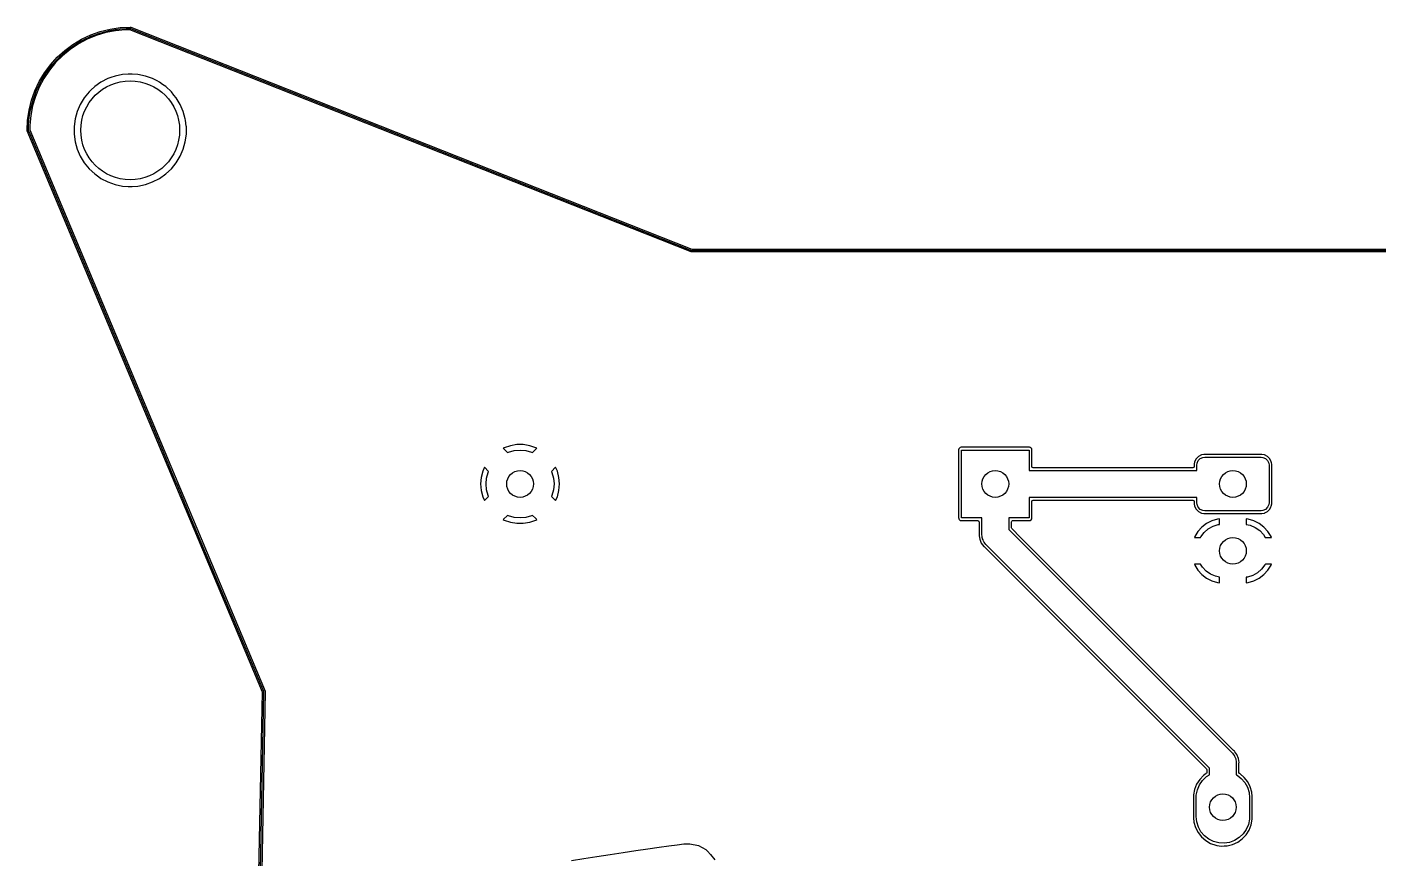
# Model space of a CAD drawing. Extents: x 103 to 225, y -154 to -79.
# Drawn here: x 103.5 to 154, y -109.8 to -78.7 of the extents above; entities that cross this region are included whole.
import ezdxf

# ---------------------------------------------------------------- set-up
doc = ezdxf.new("R2010")
doc.units = 0
doc.layers.add('BLACK', color=7, linetype='CONTINUOUS')

msp = doc.modelspace()

# ---------------------------------------------------------------- linework, layer by layer
at = {"layer": 'BLACK', "linetype": 'CONTINUOUS'}
for p, q in [((105.838, -78.9838), (106.195, -78.8562)), ((106.4, -78.8983), (106.047, -79.0055)), ((106.179, -78.9153), (106.368, -78.8647)), ((106.195, -78.8562), (106.562, -78.7642)), ((106.368, -78.8647), (106.551, -78.8189)), ((106.763, -78.8262), (106.4, -78.8983)), ((106.551, -78.8189), (106.553, -78.8184)), ((106.553, -78.8184), (106.752, -78.787)), ((106.562, -78.7642), (106.937, -78.7086)), ((106.752, -78.787), (106.933, -78.7601)), ((107.13, -78.79), (106.763, -78.8262)), ((106.933, -78.7601), (106.935, -78.7599)), ((106.935, -78.7599), (107.162, -78.748)), ((106.937, -78.7086), (107.315, -78.69)), ((107.305, -78.79), (107.13, -78.79)), ((107.162, -78.748), (107.304, -78.741)), ((107.304, -78.741), (107.325, -78.7444)), ((128.297, -87.0965), (107.305, -78.79)), ((107.315, -78.69), (107.326, -78.6936)), ((107.325, -78.7444), (115.017, -81.7882)), ((107.326, -78.6936), (107.333, -78.6935)), ((107.333, -78.6935), (128.325, -87)), ((104.866, -79.5662), (105.17, -79.3405)), ((105.38, -79.3211), (105.072, -79.5263)), ((105.142, -79.4243), (105.303, -79.3198)), ((105.17, -79.3405), (105.495, -79.1458)), ((105.303, -79.3198), (105.469, -79.2206)), ((105.705, -79.1469), (105.38, -79.3211)), ((105.469, -79.2206), (105.47, -79.2198)), ((105.47, -79.2198), (105.642, -79.1324)), ((105.495, -79.1458), (105.838, -78.9838)), ((105.642, -79.1324), (105.815, -79.0503)), ((106.047, -79.0055), (105.705, -79.1469)), ((105.815, -79.0503), (105.817, -79.0496)), ((105.817, -79.0496), (105.998, -78.9802)), ((105.998, -78.9802), (106.177, -78.9159)), ((106.177, -78.9159), (106.179, -78.9153)), ((104.331, -80.1012), (104.586, -79.8206)), ((104.787, -79.7607), (104.526, -80.0219)), ((104.557, -79.9272), (104.692, -79.7921)), ((104.586, -79.8206), (104.866, -79.5662)), ((104.692, -79.7921), (104.693, -79.7913)), ((104.693, -79.7913), (104.836, -79.6617)), ((105.072, -79.5263), (104.787, -79.7607)), ((104.836, -79.6617), (104.837, -79.6608)), ((104.837, -79.6608), (104.986, -79.5402)), ((104.986, -79.5402), (105.141, -79.4251)), ((105.141, -79.4251), (105.142, -79.4243)), ((103.911, -80.7304), (104.106, -80.4055)), ((104.085, -80.5383), (104.189, -80.3774)), ((104.291, -80.3075), (104.086, -80.6146)), ((104.106, -80.4055), (104.331, -80.1012)), ((104.189, -80.3774), (104.19, -80.3762)), ((104.19, -80.3762), (104.305, -80.2209)), ((104.526, -80.0219), (104.291, -80.3075)), ((104.305, -80.2209), (104.426, -80.072)), ((104.426, -80.072), (104.427, -80.071)), ((104.427, -80.071), (104.556, -79.928)), ((104.556, -79.928), (104.557, -79.9272)), ((103.749, -81.0728), (103.911, -80.7304)), ((103.815, -81.0503), (103.897, -80.8766)), ((103.897, -80.8766), (103.985, -80.7051)), ((104.086, -80.6146), (103.912, -80.9405)), ((103.985, -80.7051), (103.986, -80.7037)), ((103.986, -80.7037), (104.085, -80.5383)), ((105.986, -80.9168), (105.846, -81.0482)), ((106.221, -80.7511), (105.986, -80.9168)), ((105.986, -80.9168), (105.986, -80.9168)), ((106.476, -80.6189), (106.221, -80.7511)), ((106.221, -80.7511), (106.221, -80.7511)), ((106.587, -80.5795), (106.476, -80.6189)), ((106.476, -80.6189), (106.476, -80.6189)), ((106.476, -80.6189), (106.476, -80.6189)), ((106.747, -80.5227), (106.587, -80.5795)), ((107.028, -80.4642), (106.747, -80.5227)), ((107.243, -80.4495), (107.028, -80.4642)), ((107.387, -80.4495), (107.243, -80.4495)), ((107.243, -80.4495), (107.243, -80.4495)), ((107.602, -80.4642), (107.387, -80.4495)), ((107.387, -80.4495), (107.387, -80.4495)), ((107.883, -80.5227), (107.602, -80.4642)), ((108.154, -80.6189), (107.883, -80.5227)), ((107.883, -80.5227), (107.883, -80.5227)), ((107.883, -80.5227), (107.883, -80.5227)), ((108.32, -80.7052), (108.154, -80.6189)), ((108.409, -80.7511), (108.32, -80.7052)), ((108.526, -80.834), (108.409, -80.7511)), ((108.409, -80.7511), (108.409, -80.7511)), ((108.644, -80.9168), (108.526, -80.834)), ((108.854, -81.1129), (108.644, -80.9168)), ((103.529, -81.797), (103.621, -81.4295)), ((103.621, -81.4295), (103.749, -81.0728)), ((103.63, -81.6031), (103.68, -81.4142)), ((103.771, -81.2818), (103.663, -81.6353)), ((103.68, -81.4142), (103.681, -81.4123)), ((103.681, -81.4123), (103.745, -81.2326)), ((103.745, -81.2326), (103.815, -81.0519)), ((103.912, -80.9405), (103.771, -81.2818)), ((103.815, -81.0519), (103.815, -81.0503)), ((105.595, -81.3359), (105.446, -81.5814)), ((105.776, -81.113), (105.595, -81.3359)), ((105.842, -81.0519), (105.776, -81.113)), ((105.776, -81.113), (105.776, -81.113)), ((105.846, -81.0482), (105.842, -81.0519)), ((108.854, -81.113), (108.854, -81.1129)), ((108.951, -81.2326), (108.854, -81.113)), ((108.854, -81.113), (108.854, -81.113)), ((109.035, -81.3359), (108.951, -81.2326)), ((109.184, -81.5814), (109.035, -81.3359)), ((103.474, -82.1717), (103.529, -81.797)), ((103.552, -81.9867), (103.574, -81.8449)), ((103.574, -81.8449), (103.583, -81.7882)), ((103.583, -81.7882), (103.584, -81.7862)), ((103.584, -81.7862), (103.63, -81.6031)), ((103.663, -81.6353), (103.591, -81.9976)), ((105.331, -81.8449), (105.254, -82.1216)), ((105.446, -81.5814), (105.331, -81.8449)), ((109.299, -81.8449), (109.184, -81.5814)), ((109.376, -82.1216), (109.299, -81.8449)), ((115.017, -81.7882), (128.315, -87.0505)), ((103.455, -82.55), (103.474, -82.1717)), ((103.506, -82.5388), (103.513, -82.3976)), ((103.513, -82.3975), (103.525, -82.1702)), ((103.513, -82.3976), (103.513, -82.3975)), ((103.525, -82.1679), (103.552, -81.9867)), ((103.525, -82.1702), (103.525, -82.1679)), ((103.591, -81.9976), (103.555, -82.3653)), ((103.555, -82.3653), (103.555, -82.5399)), ((105.254, -82.1216), (105.215, -82.4063)), ((105.215, -82.4063), (105.215, -82.6937)), ((109.383, -82.1702), (109.376, -82.1216)), ((109.414, -82.3977), (109.383, -82.1702)), ((109.415, -82.4063), (109.414, -82.3977)), ((109.415, -82.6937), (109.415, -82.4063)), ((103.459, -82.5619), (103.455, -82.55)), ((103.459, -82.5693), (103.459, -82.5619)), ((112.265, -103.56), (103.459, -82.5693)), ((103.51, -82.5602), (103.506, -82.5388)), ((103.566, -82.6937), (103.51, -82.5602)), ((103.555, -82.5399), (112.361, -103.531)), ((108.496, -94.4452), (103.566, -82.6937)), ((105.215, -82.6937), (105.254, -82.9784)), ((109.376, -82.9784), (109.415, -82.6937)), ((105.254, -82.9784), (105.331, -83.2551)), ((105.331, -83.2551), (105.446, -83.5186)), ((109.184, -83.5186), (109.299, -83.2551)), ((109.299, -83.2551), (109.376, -82.9784)), ((105.446, -83.5186), (105.595, -83.7641)), ((105.595, -83.7641), (105.595, -83.7641)), ((105.595, -83.7641), (105.776, -83.987)), ((108.854, -83.9871), (109.035, -83.7641)), ((109.035, -83.7641), (109.184, -83.5186)), ((105.776, -83.987), (105.776, -83.987)), ((105.776, -83.987), (105.776, -83.9871)), ((105.776, -83.9871), (105.986, -84.1832)), ((105.986, -84.1832), (106.146, -84.2956)), ((106.146, -84.2956), (106.221, -84.3489)), ((106.221, -84.3489), (106.221, -84.3489)), ((106.221, -84.3489), (106.221, -84.3489)), ((106.221, -84.3489), (106.476, -84.4811)), ((108.154, -84.4811), (108.409, -84.3489)), ((108.409, -84.3489), (108.644, -84.1832)), ((108.644, -84.1832), (108.854, -83.9871)), ((106.476, -84.4811), (106.747, -84.5773)), ((106.747, -84.5773), (106.747, -84.5773)), ((106.747, -84.5773), (106.747, -84.5773)), ((106.747, -84.5773), (107.028, -84.6358)), ((107.028, -84.6358), (107.243, -84.6505)), ((107.243, -84.6505), (107.243, -84.6505)), ((107.243, -84.6505), (107.387, -84.6505)), ((107.387, -84.6505), (107.602, -84.6358)), ((107.602, -84.6358), (107.883, -84.5773)), ((107.883, -84.5773), (108.154, -84.4811)), ((107.883, -84.5773), (107.883, -84.5773)), ((107.883, -84.5773), (107.883, -84.5773)), ((128.306, -87.0963), (128.297, -87.0965)), ((128.315, -87.1), (128.306, -87.0963)), ((128.315, -87.0505), (128.315, -87.0505)), ((128.315, -87.0505), (128.315, -87.0505)), ((128.315, -87.0505), (128.315, -87.0505)), ((128.315, -87.0505), (128.315, -87.0505)), ((128.315, -87.0505), (128.315, -87.0505)), ((128.315, -87.0505), (128.315, -87.0505)), ((128.315, -87.0505), (128.315, -87.0505)), ((128.315, -87.0505), (199.815, -87.0505)), ((199.815, -87.1), (128.315, -87.1)), ((128.325, -87), (199.805, -87)), ((109.025, -95.7061), (108.496, -94.4452)), ((121.307, -94.4272), (121.274, -94.4452)), ((121.274, -94.4452), (121.274, -94.4452)), ((121.274, -94.4452), (121.43, -94.6011)), ((121.538, -94.3481), (121.307, -94.4272)), ((121.466, -94.5846), (121.679, -94.5273)), ((121.778, -94.308), (121.538, -94.3481)), ((121.679, -94.5273), (121.9, -94.508)), ((122.022, -94.308), (121.778, -94.308)), ((121.9, -94.508), (122.121, -94.5273)), ((122.262, -94.3481), (122.022, -94.308)), ((122.121, -94.5273), (122.334, -94.5846)), ((122.493, -94.4272), (122.262, -94.3481)), ((122.37, -94.6011), (122.526, -94.4452)), ((122.526, -94.4452), (122.493, -94.4272)), ((122.493, -94.4272), (122.493, -94.4272)), ((138.315, -94.4688), (138.309, -94.4981)), ((138.309, -94.4981), (138.309, -97.0579)), ((138.338, -94.4355), (138.315, -94.4688)), ((138.315, -94.4688), (138.315, -94.4688)), ((138.371, -94.4133), (138.338, -94.4355)), ((138.4, -94.4075), (138.371, -94.4133)), ((138.371, -94.4133), (138.371, -94.4133)), ((138.371, -94.4133), (138.371, -94.4133)), ((138.371, -94.4133), (138.371, -94.4133)), ((140.96, -94.4075), (138.4, -94.4075)), ((138.4, -94.4075), (138.4, -94.4075)), ((138.4, -94.4075), (138.4, -94.4075)), ((138.41, -97.048), (138.41, -94.508)), ((138.41, -94.508), (140.95, -94.508)), ((140.95, -94.508), (140.95, -95.278)), ((140.989, -94.4133), (140.96, -94.4075)), ((141.022, -94.4355), (140.989, -94.4133)), ((141.045, -94.4688), (141.022, -94.4355)), ((141.05, -94.4981), (141.045, -94.4688)), ((141.045, -94.4688), (141.045, -94.4688)), ((141.045, -94.4688), (141.045, -94.4688)), ((141.05, -95.1285), (141.05, -94.4981)), ((141.05, -94.4981), (141.05, -94.4981)), ((121.43, -94.6011), (121.466, -94.5846)), ((122.334, -94.5846), (122.37, -94.6011)), ((147.134, -94.9487), (147.119, -95.0411)), ((147.119, -95.0411), (147.119, -95.0411)), ((147.119, -95.0411), (147.119, -95.1285)), ((147.191, -94.8373), (147.134, -94.9486)), ((147.134, -94.9486), (147.134, -94.9487)), ((147.134, -94.9487), (147.134, -94.9487)), ((147.134, -94.9487), (147.134, -94.9487)), ((147.279, -94.7489), (147.191, -94.8373)), ((147.191, -94.8373), (147.191, -94.8373)), ((147.22, -95.0721), (147.228, -95.0048)), ((147.22, -95.278), (147.22, -95.0721)), ((147.228, -95.0048), (147.271, -94.9059)), ((147.271, -94.9059), (147.348, -94.8295)), ((147.391, -94.6921), (147.279, -94.7489)), ((147.279, -94.7489), (147.279, -94.7489)), ((147.348, -94.8295), (147.447, -94.7858)), ((147.483, -94.6775), (147.391, -94.6921)), ((147.447, -94.7858), (147.514, -94.778)), ((149.657, -94.6775), (147.483, -94.6775)), ((147.514, -94.778), (149.626, -94.778)), ((149.626, -94.778), (149.693, -94.7858)), ((149.749, -94.6921), (149.657, -94.6775)), ((149.657, -94.6775), (149.657, -94.6775)), ((149.693, -94.7858), (149.792, -94.8295)), ((149.861, -94.7489), (149.749, -94.6921)), ((149.749, -94.6921), (149.749, -94.6921)), ((149.749, -94.6921), (149.749, -94.6921)), ((149.792, -94.8295), (149.869, -94.9059)), ((149.949, -94.8373), (149.861, -94.7489)), ((149.861, -94.7489), (149.861, -94.7489)), ((149.869, -94.9059), (149.912, -95.0048)), ((149.912, -95.0048), (149.92, -95.0721)), ((149.92, -95.0721), (149.92, -96.4839)), ((150.006, -94.9487), (149.949, -94.8373)), ((149.949, -94.8373), (149.949, -94.8373)), ((150.013, -94.9927), (150.006, -94.9487)), ((150.02, -95.0411), (150.013, -94.9927)), ((150.02, -96.5149), (150.02, -95.0411)), ((120.445, -95.5352), (120.425, -95.778)), ((120.505, -95.2991), (120.445, -95.5352)), ((120.569, -95.1537), (120.505, -95.2991)), ((120.723, -95.3082), (120.569, -95.1537)), ((120.569, -95.1537), (120.569, -95.1537)), ((120.63, -95.778), (120.649, -95.5575)), ((120.649, -95.5575), (120.707, -95.3436)), ((120.707, -95.3436), (120.723, -95.3082)), ((123.231, -95.1537), (123.077, -95.3082)), ((123.077, -95.3082), (123.093, -95.3436)), ((123.093, -95.3436), (123.151, -95.5575)), ((123.151, -95.5575), (123.17, -95.778)), ((123.295, -95.2991), (123.231, -95.1537)), ((123.355, -95.5352), (123.295, -95.2991)), ((123.375, -95.778), (123.355, -95.5352)), ((140.95, -95.278), (147.22, -95.278)), ((141.065, -95.1631), (141.05, -95.1285)), ((141.099, -95.1775), (141.065, -95.1631)), ((147.07, -95.1775), (141.099, -95.1775)), ((147.105, -95.1631), (147.07, -95.1775)), ((147.119, -95.1285), (147.105, -95.1631)), ((109.055, -95.778), (109.025, -95.7061)), ((109.614, -97.1108), (109.055, -95.778)), ((120.425, -95.778), (120.445, -96.0208)), ((120.445, -96.0208), (120.505, -96.2569)), ((120.649, -95.9985), (120.63, -95.778)), ((120.707, -96.2124), (120.649, -95.9985)), ((123.151, -95.9985), (123.093, -96.2124)), ((123.17, -95.778), (123.151, -95.9985)), ((123.295, -96.2569), (123.355, -96.0208)), ((123.355, -96.0208), (123.375, -95.778)), ((120.505, -96.2569), (120.569, -96.4023)), ((120.569, -96.4023), (120.723, -96.2478)), ((120.723, -96.2478), (120.707, -96.2124)), ((123.093, -96.2124), (123.077, -96.2478)), ((123.077, -96.2478), (123.231, -96.4023)), ((123.231, -96.4023), (123.295, -96.2569)), ((147.22, -96.278), (140.95, -96.278)), ((140.95, -96.278), (140.95, -97.048)), ((141.05, -96.4275), (141.065, -96.3929)), ((141.05, -97.0579), (141.05, -96.4275)), ((141.065, -96.3929), (141.1, -96.3785)), ((141.1, -96.3785), (147.071, -96.3785)), ((147.071, -96.3785), (147.105, -96.3929)), ((147.105, -96.3929), (147.12, -96.4275)), ((147.12, -96.4275), (147.12, -96.5149)), ((147.12, -96.5149), (147.134, -96.6073)), ((147.22, -96.4839), (147.22, -96.278)), ((147.228, -96.5512), (147.22, -96.4839)), ((147.271, -96.6501), (147.228, -96.5512)), ((149.912, -96.5512), (149.869, -96.6501)), ((149.92, -96.4839), (149.912, -96.5512)), ((150.006, -96.6073), (150.02, -96.5149)), ((121.43, -96.9549), (121.274, -97.1108)), ((121.466, -96.9714), (121.43, -96.9549)), ((121.679, -97.0287), (121.466, -96.9714)), ((121.9, -97.048), (121.679, -97.0287)), ((122.121, -97.0287), (121.9, -97.048)), ((122.334, -96.9714), (122.121, -97.0287)), ((122.37, -96.9549), (122.334, -96.9714)), ((122.473, -97.0579), (122.37, -96.9549)), ((122.526, -97.1108), (122.473, -97.0579)), ((138.309, -97.0579), (138.31, -97.0579)), ((138.31, -97.0579), (138.315, -97.0872)), ((138.315, -97.0872), (138.315, -97.0872)), ((138.315, -97.0872), (138.315, -97.0872)), ((138.315, -97.0872), (138.315, -97.0872)), ((138.315, -97.0872), (138.331, -97.1108)), ((139.18, -97.048), (138.41, -97.048)), ((139.18, -97.683), (139.18, -97.048)), ((140.95, -97.048), (140.18, -97.048)), ((140.18, -97.048), (140.18, -97.4759)), ((141.022, -97.1205), (141.045, -97.0872)), ((141.045, -97.0872), (141.05, -97.0579)), ((147.134, -96.6073), (147.191, -96.7187)), ((147.191, -96.7187), (147.191, -96.7187)), ((147.191, -96.7187), (147.279, -96.8071)), ((147.348, -96.7265), (147.271, -96.6501)), ((147.279, -96.8071), (147.279, -96.8071)), ((147.279, -96.8071), (147.391, -96.8639)), ((147.447, -96.7702), (147.348, -96.7265)), ((147.391, -96.8639), (147.391, -96.8639)), ((147.391, -96.8639), (147.391, -96.8639)), ((147.391, -96.8639), (147.483, -96.8785)), ((147.514, -96.778), (147.447, -96.7702)), ((147.483, -96.8785), (149.657, -96.8785)), ((149.626, -96.778), (147.514, -96.778)), ((147.999, -97.0934), (147.785, -97.1542)), ((148.07, -97.0868), (147.999, -97.0934)), ((148.07, -97.2933), (148.07, -97.0868)), ((148.07, -97.0868), (148.07, -97.0868)), ((149.141, -97.0934), (149.07, -97.0868)), ((149.07, -97.0868), (149.07, -97.2932)), ((149.355, -97.1542), (149.141, -97.0934)), ((149.141, -97.0934), (149.141, -97.0934)), ((149.693, -96.7702), (149.626, -96.778)), ((149.657, -96.8785), (149.749, -96.8639)), ((149.792, -96.7265), (149.693, -96.7702)), ((149.749, -96.8639), (149.769, -96.8536)), ((149.769, -96.8536), (149.861, -96.8071)), ((149.869, -96.6501), (149.792, -96.7265)), ((149.861, -96.8071), (149.949, -96.7187)), ((149.861, -96.8071), (149.861, -96.8071)), ((149.861, -96.8071), (149.861, -96.8071)), ((149.949, -96.7187), (149.991, -96.6372)), ((149.991, -96.6372), (150.006, -96.6074)), ((150.006, -96.6074), (150.006, -96.6073)), ((150.006, -96.6073), (150.006, -96.6073)), ((112.312, -103.541), (109.614, -97.1108)), ((121.274, -97.1108), (121.274, -97.1108)), ((121.274, -97.1108), (121.307, -97.1288)), ((121.307, -97.1288), (121.307, -97.1288)), ((121.307, -97.1288), (121.538, -97.2079)), ((121.538, -97.2079), (121.778, -97.248)), ((121.778, -97.248), (122.022, -97.248)), ((122.022, -97.248), (122.262, -97.2079)), ((122.262, -97.2079), (122.493, -97.1288)), ((122.493, -97.1288), (122.526, -97.1108)), ((138.331, -97.1108), (138.338, -97.1205)), ((138.338, -97.1205), (138.371, -97.1427)), ((138.371, -97.1427), (138.4, -97.1485)), ((138.4, -97.1485), (139.03, -97.1485)), ((139.03, -97.1485), (139.065, -97.1629)), ((139.065, -97.1629), (139.079, -97.1975)), ((139.079, -97.1975), (139.079, -97.642)), ((140.18, -97.4759), (148.549, -105.844)), ((140.28, -97.1975), (140.295, -97.1629)), ((140.28, -97.414), (140.28, -97.1975)), ((140.295, -97.4486), (140.28, -97.414)), ((140.295, -97.1629), (140.329, -97.1485)), ((140.624, -97.778), (140.295, -97.4486)), ((140.329, -97.1485), (140.96, -97.1485)), ((140.96, -97.1485), (140.989, -97.1427)), ((140.96, -97.1485), (140.96, -97.1485)), ((140.989, -97.1427), (141.022, -97.1205)), ((147.258, -97.5517), (147.141, -97.7408)), ((147.408, -97.3874), (147.258, -97.5517)), ((147.371, -97.749), (147.495, -97.589)), ((147.586, -97.2534), (147.408, -97.3874)), ((147.408, -97.3874), (147.408, -97.3874)), ((147.495, -97.589), (147.649, -97.4572)), ((147.785, -97.1542), (147.586, -97.2534)), ((147.586, -97.2534), (147.586, -97.2534)), ((147.649, -97.4572), (147.826, -97.359)), ((147.826, -97.359), (148.019, -97.2985)), ((148.019, -97.2985), (148.07, -97.2933)), ((149.07, -97.2932), (149.219, -97.3239)), ((149.219, -97.3239), (149.405, -97.4037)), ((149.554, -97.2534), (149.355, -97.1542)), ((149.405, -97.4037), (149.571, -97.5192)), ((149.732, -97.3874), (149.554, -97.2534)), ((149.554, -97.2534), (149.554, -97.2534)), ((149.571, -97.5192), (149.711, -97.6659)), ((149.882, -97.5517), (149.732, -97.3874)), ((149.732, -97.3874), (149.732, -97.3874)), ((149.999, -97.7408), (149.882, -97.5517)), ((139.079, -97.6452), (139.074, -97.683)), ((139.074, -97.683), (139.079, -97.7224)), ((139.079, -97.642), (139.079, -97.6452)), ((139.079, -97.7224), (139.095, -97.8398)), ((139.095, -97.8398), (139.155, -97.9858)), ((139.155, -97.9858), (139.155, -97.9858)), ((139.155, -97.9858), (139.252, -98.1113)), ((139.188, -97.7359), (139.18, -97.683)), ((139.191, -97.7893), (139.188, -97.7359)), ((139.198, -97.8061), (139.191, -97.7893)), ((139.2, -97.8239), (139.198, -97.8061)), ((139.222, -97.8725), (139.2, -97.8239)), ((139.241, -97.9226), (139.222, -97.8725)), ((139.252, -97.937), (139.241, -97.9226)), ((139.259, -97.9533), (139.252, -97.937)), ((139.252, -98.1113), (139.282, -98.1345)), ((139.294, -97.9937), (139.259, -97.9533)), ((139.326, -98.0366), (139.294, -97.9937)), ((147.695, -106.405), (139.326, -98.0366)), ((141.196, -98.3499), (140.624, -97.778)), ((147.141, -97.7408), (147.127, -97.778)), ((147.127, -97.778), (147.127, -97.778)), ((147.127, -97.778), (147.357, -97.778)), ((147.357, -97.778), (147.371, -97.749)), ((149.711, -97.6659), (149.781, -97.778)), ((149.781, -97.778), (150.013, -97.778)), ((150.013, -97.778), (149.999, -97.7408)), ((150.013, -97.778), (150.013, -97.778)), ((139.282, -98.1345), (139.284, -98.1366)), ((139.284, -98.1366), (143.456, -102.308)), ((141.624, -98.778), (141.196, -98.3499)), ((148.591, -105.744), (141.624, -98.778)), ((147.359, -98.778), (147.127, -98.778)), ((147.127, -98.778), (147.141, -98.8152)), ((147.141, -98.8152), (147.258, -99.0043)), ((147.258, -99.0043), (147.408, -99.1686)), ((147.429, -98.8901), (147.359, -98.778)), ((147.569, -99.0368), (147.429, -98.8901)), ((147.735, -99.1523), (147.569, -99.0368)), ((149.491, -99.0988), (149.314, -99.197)), ((149.645, -98.967), (149.491, -99.0988)), ((149.769, -98.807), (149.645, -98.967)), ((149.732, -99.1686), (149.882, -99.0043)), ((149.783, -98.778), (149.769, -98.807)), ((150.013, -98.778), (149.783, -98.778)), ((149.882, -99.0043), (149.999, -98.8152)), ((149.999, -98.8152), (150.013, -98.778)), ((147.408, -99.1686), (147.408, -99.1686)), ((147.408, -99.1686), (147.586, -99.3026)), ((147.586, -99.3026), (147.586, -99.3026)), ((147.586, -99.3026), (147.785, -99.4018)), ((147.921, -99.2321), (147.735, -99.1523)), ((147.785, -99.4018), (147.999, -99.4626)), ((148.07, -99.2628), (147.921, -99.2321)), ((147.999, -99.4626), (147.999, -99.4626)), ((147.999, -99.4626), (148.07, -99.4692)), ((148.07, -99.4692), (148.07, -99.2628)), ((148.07, -99.4692), (148.07, -99.4692)), ((149.121, -99.2575), (149.07, -99.2627)), ((149.07, -99.2627), (149.07, -99.4692)), ((149.07, -99.4692), (149.141, -99.4626)), ((149.314, -99.197), (149.121, -99.2575)), ((149.141, -99.4626), (149.355, -99.4018)), ((149.141, -99.4626), (149.141, -99.4626)), ((149.355, -99.4018), (149.554, -99.3026)), ((149.554, -99.3026), (149.732, -99.1686)), ((149.554, -99.3026), (149.554, -99.3026)), ((149.732, -99.1686), (149.732, -99.1686)), ((143.456, -102.308), (147.58, -106.432)), ((111.765, -129.04), (112.265, -103.56)), ((112.365, -103.551), (111.865, -129.051)), ((112.078, -115.685), (112.315, -103.561)), ((112.312, -103.542), (112.312, -103.541)), ((112.315, -103.55), (112.312, -103.542)), ((112.316, -103.559), (112.315, -103.55)), ((112.315, -103.55), (112.316, -103.55)), ((112.316, -103.55), (112.315, -103.55)), ((112.315, -103.55), (112.315, -103.55)), ((112.315, -103.55), (112.315, -103.55)), ((112.315, -103.55), (112.315, -103.55)), ((112.315, -103.561), (112.316, -103.559)), ((112.316, -103.55), (112.316, -103.55)), ((112.361, -103.531), (112.361, -103.541)), ((112.361, -103.541), (112.365, -103.551)), ((148.549, -105.844), (148.581, -105.887)), ((148.581, -105.887), (148.616, -105.928)), ((148.593, -105.747), (148.591, -105.744)), ((148.623, -105.77), (148.593, -105.747)), ((148.616, -105.928), (148.623, -105.944)), ((148.647, -105.801), (148.623, -105.77)), ((148.623, -105.944), (148.634, -105.958)), ((148.634, -105.958), (148.653, -106.008)), ((148.72, -105.895), (148.647, -105.801)), ((148.647, -105.801), (148.647, -105.801)), ((148.653, -106.008), (148.675, -106.057)), ((148.675, -106.057), (148.677, -106.075)), ((148.677, -106.075), (148.684, -106.092)), ((148.684, -106.092), (148.687, -106.145)), ((148.687, -106.145), (148.695, -106.198)), ((148.695, -106.198), (148.695, -106.651)), ((148.78, -106.041), (148.72, -105.895)), ((148.801, -106.198), (148.78, -106.041)), ((148.797, -106.225), (148.801, -106.198)), ((147.471, -106.679), (147.326, -106.831)), ((147.574, -106.605), (147.471, -106.679)), ((147.471, -106.679), (147.471, -106.679)), ((147.58, -106.6), (147.574, -106.605)), ((147.58, -106.432), (147.594, -106.467)), ((147.594, -106.565), (147.58, -106.6)), ((147.583, -106.723), (147.695, -106.653)), ((147.594, -106.467), (147.594, -106.565)), ((147.695, -106.653), (147.695, -106.405)), ((148.695, -106.651), (148.724, -106.665)), ((148.724, -106.665), (148.884, -106.789)), ((148.796, -106.236), (148.797, -106.225)), ((148.796, -106.239), (148.796, -106.236)), ((148.796, -106.562), (148.796, -106.239)), ((148.797, -106.574), (148.796, -106.562)), ((148.82, -106.604), (148.797, -106.574)), ((148.836, -106.613), (148.82, -106.604)), ((148.995, -106.751), (148.836, -106.613)), ((148.836, -106.613), (148.836, -106.613)), ((148.836, -106.613), (148.836, -106.613)), ((147.134, -107.203), (147.094, -107.409)), ((147.212, -107.007), (147.134, -107.203)), ((147.134, -107.203), (147.134, -107.203)), ((147.134, -107.203), (147.134, -107.203)), ((147.2, -107.413), (147.241, -107.215)), ((147.326, -106.831), (147.212, -107.007)), ((147.212, -107.007), (147.212, -107.007)), ((147.241, -107.215), (147.321, -107.029)), ((147.321, -107.029), (147.436, -106.863)), ((147.436, -106.863), (147.583, -106.723)), ((148.884, -106.789), (149.016, -106.943)), ((149.125, -106.916), (148.995, -106.751)), ((149.016, -106.943), (149.114, -107.12)), ((149.114, -107.12), (149.175, -107.313)), ((149.221, -107.103), (149.125, -106.916)), ((149.281, -107.305), (149.221, -107.103)), ((147.094, -107.409), (147.094, -107.409)), ((147.094, -107.409), (147.094, -108.266)), ((147.195, -107.514), (147.2, -107.413)), ((147.195, -108.214), (147.195, -107.514)), ((149.175, -107.313), (149.195, -107.514)), ((149.195, -107.514), (149.195, -108.214)), ((149.296, -107.462), (149.281, -107.305)), ((149.296, -108.319), (149.296, -107.462)), ((147.215, -108.415), (147.195, -108.214)), ((149.195, -108.214), (149.19, -108.315)), ((147.094, -108.266), (147.095, -108.266)), ((147.095, -108.266), (147.109, -108.423)), ((147.109, -108.423), (147.169, -108.625)), ((147.169, -108.625), (147.265, -108.812)), ((147.276, -108.608), (147.215, -108.415)), ((147.374, -108.785), (147.276, -108.608)), ((149.069, -108.699), (148.954, -108.865)), ((149.064, -108.897), (149.178, -108.721)), ((149.149, -108.513), (149.069, -108.699)), ((149.19, -108.315), (149.149, -108.513)), ((149.178, -108.721), (149.256, -108.525)), ((149.256, -108.525), (149.296, -108.319)), ((127.782, -109.271), (128.03, -109.241)), ((128.03, -109.241), (128.255, -109.233)), ((128.255, -109.233), (128.57, -109.294)), ((147.265, -108.812), (147.265, -108.812)), ((147.265, -108.812), (147.395, -108.977)), ((147.506, -108.939), (147.374, -108.785)), ((147.395, -108.977), (147.554, -109.115)), ((147.666, -109.063), (147.506, -108.939)), ((147.554, -109.115), (147.736, -109.22)), ((147.848, -109.152), (147.666, -109.063)), ((147.736, -109.22), (147.934, -109.288)), ((148.044, -109.202), (147.848, -109.152)), ((148.246, -109.213), (148.044, -109.202)), ((148.446, -109.182), (148.246, -109.213)), ((148.635, -109.112), (148.446, -109.182)), ((148.557, -109.259), (148.748, -109.171)), ((148.807, -109.005), (148.635, -109.112)), ((148.748, -109.171), (148.919, -109.049)), ((148.954, -108.865), (148.807, -109.005)), ((148.919, -109.049), (149.064, -108.897)), ((124.291, -109.784), (124.777, -109.709)), ((124.777, -109.709), (125.27, -109.633)), ((125.27, -109.633), (125.759, -109.56)), ((125.759, -109.56), (126.234, -109.489)), ((126.234, -109.489), (126.684, -109.423)), ((126.684, -109.423), (127.099, -109.364)), ((127.099, -109.364), (127.469, -109.313)), ((127.469, -109.313), (127.782, -109.271)), ((128.57, -109.294), (128.852, -109.448)), ((128.852, -109.448), (128.852, -109.448)), ((128.852, -109.448), (128.91, -109.508)), ((128.91, -109.508), (129.025, -109.638)), ((129.025, -109.638), (129.189, -109.833)), ((147.934, -109.288), (147.934, -109.288)), ((147.934, -109.288), (147.934, -109.288)), ((147.934, -109.288), (147.968, -109.293)), ((147.968, -109.293), (148.142, -109.318)), ((148.142, -109.318), (148.247, -109.313)), ((148.142, -109.318), (148.142, -109.318)), ((148.142, -109.318), (148.142, -109.318)), ((148.247, -109.313), (148.352, -109.308)), ((148.352, -109.308), (148.557, -109.259)), ((123.822, -109.858), (124.291, -109.784))]:
    msp.add_line(p, q, dxfattribs=at)
at = {"layer": 'BLACK'}
for centre, radius in [((107.315, -82.55), 1.85), ((121.9, -95.778), 0.5), ((139.68, -95.778), 0.5), ((148.57, -95.778), 0.5), ((148.57, -98.278), 0.5), ((148.195, -107.864), 0.5)]:
    msp.add_circle(centre, radius, dxfattribs=at)

doc.saveas('drawing.dxf')
